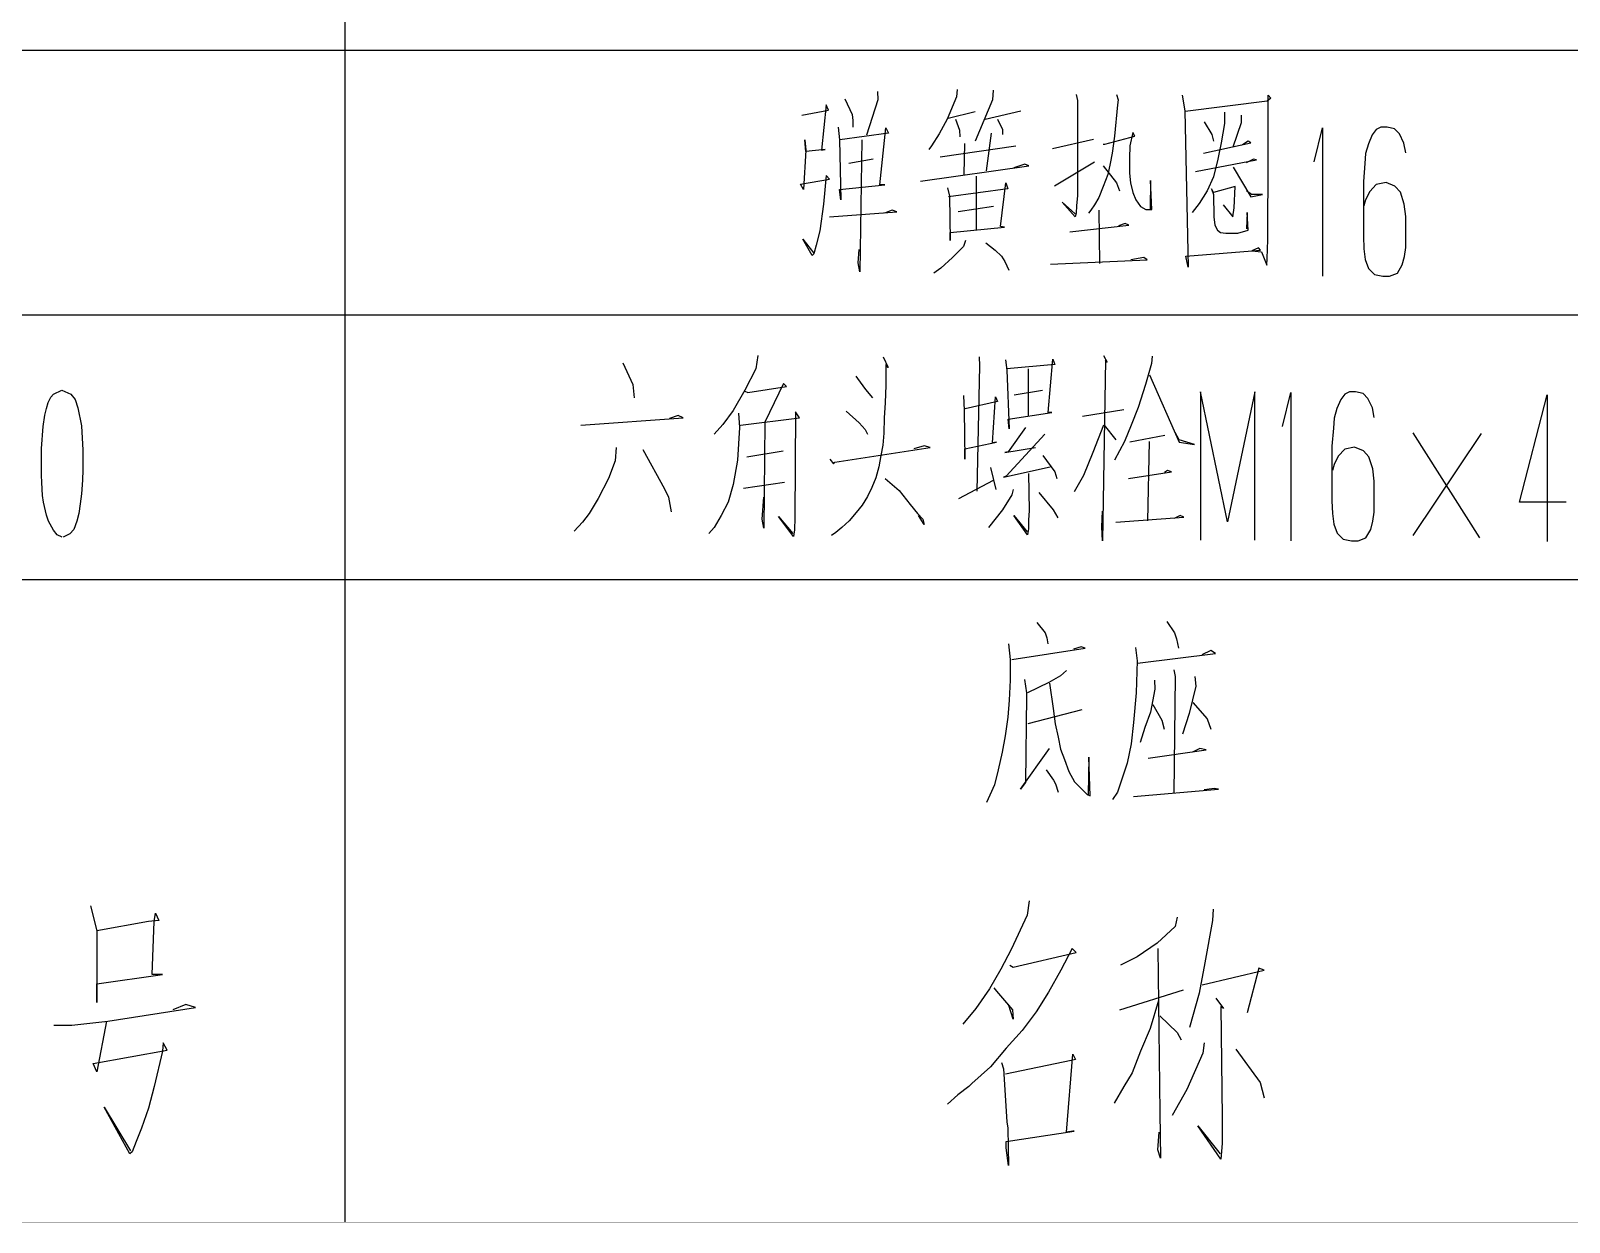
# Model space of a CAD drawing. Extents: x 0 to 2376, y 0 to 3364.
# Drawn here: x 1782.7 to 1945.6, y 280 to 406 of the extents above; entities that cross this region are included whole.
import ezdxf

# ---------------------------------------------------------------- set-up
doc = ezdxf.new("R2010")
doc.units = 0
doc.header["$MEASUREMENT"] = 0
doc.layers.add('6', color=7, linetype='Continuous')
doc.layers.add('9', color=7, linetype='Continuous')

# ---------------------------------------------------------------- blocks, each defined once
blk = doc.blocks.new('BLKENT202')
at = {"layer": '9', "color": 2, "linetype": 'Continuous'}
for p, q in [((1889.2, 343.451), (1890.09, 342.353)), ((1890.09, 342.353), (1890.25, 341.804)), ((1902.95, 343.529), (1903.79, 342.353)), ((1903.79, 342.353), (1904, 341.725)), ((1886.22, 341.176), (1886.38, 339.529)), ((1886.54, 339.529), (1894.33, 340.706)), ((1890.25, 341.804), (1890.35, 341.176)), ((1893.91, 340.863), (1893.07, 340.627)), ((1894.33, 340.706), (1893.91, 340.863)), ((1899.66, 340.784), (1899.82, 339.373)), ((1904, 341.725), (1904.21, 340.706)), ((1907.61, 340.471), (1906.67, 340)), ((1908.13, 340.157), (1907.61, 340.471)), ((1886.38, 339.529), (1886.38, 337.333)), ((1899.82, 339.373), (1899.71, 336)), ((1899.87, 339.137), (1908.13, 340.157)), ((1886.38, 337.333), (1886.27, 335.216)), ((1887.9, 337.412), (1888.1, 336)), ((1890.46, 337.098), (1888.21, 336)), ((1891.71, 337.804), (1890.46, 337.098)), ((1892.34, 338.353), (1891.71, 337.804)), ((1901.65, 337.333), (1901.7, 336.392)), ((1903.69, 338.431), (1903.84, 337.725)), ((1903.84, 337.725), (1903.69, 325.333)), ((1905.93, 337.725), (1906.04, 336.706)), ((1888.1, 335.686), (1888, 326.51)), ((1888.1, 336), (1888.1, 335.686)), ((1890.56, 337.02), (1890.93, 334.353)), ((1899.71, 336), (1899.45, 332.863)), ((1901.7, 336.392), (1901.23, 333.961)), ((1906.04, 336.706), (1905.31, 333.804)), ((1886.27, 335.216), (1886.12, 333.412)), ((1893.96, 334.196), (1888.26, 332.706)), ((1890.93, 334.353), (1891.14, 332.706)), ((1901.23, 333.961), (1900.65, 332.314)), ((1901.49, 334.745), (1902.43, 333.098)), ((1905.31, 333.804), (1904.63, 331.608)), ((1905.73, 334.98), (1907.24, 333.255)), ((1886.12, 333.412), (1885.86, 331.451)), ((1891.14, 332.706), (1891.45, 331.294)), ((1899.45, 332.863), (1899.19, 330.588)), ((1900.65, 332.314), (1900.13, 330.745)), ((1902.43, 333.098), (1902.69, 332.157)), ((1907.24, 333.255), (1907.61, 332.157)), ((1885.86, 331.451), (1885.54, 329.725)), ((1891.45, 331.294), (1891.71, 330.039)), ((1899.19, 330.588), (1898.77, 328.549)), ((1885.54, 329.725), (1885.12, 327.843)), ((1887.48, 325.804), (1890.56, 330.118)), ((1891.71, 330.039), (1892.13, 328.941)), ((1892.13, 328.941), (1892.6, 327.686)), ((1894.69, 329.176), (1894.64, 325.255)), ((1894.85, 325.098), (1894.69, 329.176)), ((1900.97, 329.098), (1907.14, 329.961)), ((1906.46, 330.118), (1905.67, 329.725)), ((1907.14, 329.961), (1906.46, 330.118)), ((1885.12, 327.843), (1884.71, 326.275)), ((1890.2, 327.843), (1890.98, 326.745)), ((1892.6, 327.686), (1893.18, 326.588)), ((1898.77, 328.549), (1898.25, 326.98)), ((1884.71, 326.275), (1884.24, 325.176)), ((1888, 326.51), (1887.48, 325.804)), ((1890.98, 326.745), (1891.19, 326.353)), ((1891.19, 326.353), (1891.45, 325.49)), ((1893.18, 326.588), (1893.96, 325.804)), ((1893.96, 325.804), (1894.54, 325.255)), ((1898.25, 326.98), (1897.73, 325.49)), ((1899.45, 325.02), (1908.44, 325.804)), ((1907.97, 325.882), (1906.93, 325.725)), ((1908.44, 325.804), (1907.97, 325.882)), ((1884.24, 325.176), (1883.87, 324.392)), ((1894.54, 325.255), (1894.85, 325.098)), ((1897.73, 325.49), (1897.2, 324.706))]:
    blk.add_line(p, q, dxfattribs=at)
blk = doc.blocks.new('BLKENT203')
at = {"layer": '9', "color": 2, "linetype": 'Continuous'}
for p, q in [((1859.67, 371.686), (1859.46, 370.275)), ((1872.95, 371.529), (1873.48, 370.431)), ((1883.1, 371.529), (1883.15, 370.588)), ((1890.42, 365.647), (1890.89, 371.294)), ((1890.89, 371.294), (1891.1, 370.745)), ((1896.27, 371.686), (1896.64, 370.98)), ((1901.4, 371.608), (1901.35, 370.824)), ((1845.4, 370.902), (1846.44, 368.627)), ((1859.46, 370.275), (1858.31, 368)), ((1873.48, 370.431), (1873.22, 370.745)), ((1873.22, 370.745), (1873.22, 368.549)), ((1883.15, 370.588), (1882.84, 357.333)), ((1885.87, 371.216), (1886.03, 370.118)), ((1891.1, 370.745), (1886.03, 370.275)), ((1886.03, 370.118), (1886.29, 363.922)), ((1888.27, 370.275), (1888.27, 365.255)), ((1896.48, 371.216), (1896.17, 352.078)), ((1896.64, 370.98), (1896.48, 371.216)), ((1901.35, 370.824), (1900.72, 368.627)), ((1901.14, 369.647), (1904.27, 362.51)), ((1785.12, 367.6), (1786.01, 368)), ((1786.01, 368), (1786.95, 367.6)), ((1846.44, 368.627), (1846.6, 367.216)), ((1858.31, 368), (1857.06, 365.882)), ((1858.63, 367.765), (1862.71, 368.392)), ((1862.39, 368.706), (1860.41, 364.627)), ((1862.71, 368.392), (1862.39, 368.706)), ((1870.03, 369.49), (1870.24, 369.255)), ((1870.24, 369.255), (1871.07, 368.078)), ((1871.07, 368.078), (1871.8, 367.216)), ((1873.22, 368.549), (1873.16, 366.667)), ((1886.81, 367.529), (1889.79, 368)), ((1900.72, 368.627), (1899.93, 366.196)), ((1784.39, 366.08), (1784.57, 366.72)), ((1784.57, 366.72), (1784.86, 367.28)), ((1784.86, 367.28), (1785.12, 367.6)), ((1786.95, 367.6), (1787.42, 367.04)), ((1787.42, 367.04), (1787.71, 366.16)), ((1858.31, 367.922), (1858.63, 367.765)), ((1873.16, 366.667), (1873.06, 365.098)), ((1881.43, 367.451), (1881.53, 365.882)), ((1885.03, 366.824), (1881.63, 366.039)), ((1884.51, 362.431), (1884.82, 367.294)), ((1884.82, 367.294), (1885.03, 366.824)), ((1909.4, 354.08), (1906.52, 367.84)), ((1906.52, 367.84), (1906.52, 352.16)), ((1912.27, 367.84), (1909.4, 354.08)), ((1912.27, 352.16), (1912.27, 367.84)), ((1915.2, 364.16), (1916.09, 367.76)), ((1916.09, 367.76), (1916.09, 352.08)), ((1921.37, 367.04), (1920.95, 366.08)), ((1921.79, 367.6), (1921.37, 367.04)), ((1922.29, 367.84), (1921.79, 367.6)), ((1922.94, 367.84), (1922.29, 367.84)), ((1923.73, 367.68), (1922.94, 367.84)), ((1924.25, 367.12), (1923.73, 367.68)), ((1924.72, 366.16), (1924.25, 367.12)), ((1940.3, 356.16), (1943.23, 367.52)), ((1943.23, 367.52), (1943.23, 352)), ((1784.03, 364.16), (1784.21, 365.36)), ((1784.21, 365.36), (1784.39, 366.08)), ((1787.71, 366.16), (1788.08, 364.24)), ((1840.95, 364.314), (1851.78, 365.098)), ((1851.25, 365.333), (1850.31, 365.02)), ((1851.78, 365.098), (1851.25, 365.333)), ((1857.06, 365.882), (1855.96, 364.392)), ((1857.63, 365.569), (1857.74, 364.078)), ((1857.84, 364.314), (1864.07, 365.098)), ((1863.65, 365.725), (1863.59, 354.51)), ((1864.07, 365.098), (1863.65, 365.725)), ((1869.03, 365.804), (1870.39, 364.549)), ((1873.06, 365.098), (1873.01, 363.451)), ((1881.53, 365.882), (1881.58, 360.706)), ((1886.18, 364.941), (1890.78, 365.647)), ((1886.29, 363.922), (1886.18, 364.941)), ((1890.78, 365.647), (1890.42, 365.647)), ((1894.03, 365.255), (1898.42, 365.961)), ((1899.93, 366.196), (1899.2, 364.314)), ((1920.67, 365.04), (1920.59, 364)), ((1920.95, 366.08), (1920.67, 365.04)), ((1924.9, 365.12), (1924.72, 366.16)), ((1783.87, 361.84), (1784.03, 364.16)), ((1788.08, 364.24), (1788.23, 361.68)), ((1855.96, 364.392), (1855.07, 363.373)), ((1857.74, 364.078), (1857.53, 360.627)), ((1860.41, 364.627), (1860.3, 353.412)), ((1870.39, 364.549), (1871.02, 363.843)), ((1871.02, 363.843), (1871.28, 363.373)), ((1873.01, 363.451), (1872.9, 362.196)), ((1890.05, 363.373), (1885.97, 358.902)), ((1888.01, 364.078), (1886.18, 361.49)), ((1896.27, 364.314), (1895.12, 361.412)), ((1896.33, 364.314), (1897.58, 362.745)), ((1899.2, 364.314), (1898.47, 362.588)), ((1902.76, 363.216), (1899.05, 362.51)), ((1904.27, 362.745), (1903.86, 363.529)), ((1920.59, 364), (1920.43, 362.08)), ((1936.09, 352.4), (1929.03, 363.52)), ((1929.03, 352.64), (1936.25, 363.44)), ((1783.87, 359.04), (1783.87, 361.84)), ((1788.23, 361.68), (1788.23, 359.6)), ((1844.67, 361.961), (1844.56, 360.549)), ((1847.49, 361.725), (1849.79, 357.569)), ((1862.34, 361.569), (1858.52, 360.941)), ((1867.83, 360.392), (1877.92, 361.961)), ((1872.9, 362.196), (1872.69, 361.098)), ((1877.29, 362.118), (1876.2, 361.804)), ((1877.92, 361.961), (1877.29, 362.118)), ((1881.58, 361.804), (1884.93, 362.51)), ((1881.58, 360.706), (1881.58, 361.804)), ((1884.93, 362.51), (1884.51, 362.431)), ((1885.82, 361.412), (1889.06, 361.961)), ((1886.18, 361.49), (1885.82, 361.412)), ((1898.47, 362.588), (1897.43, 360.627)), ((1901.09, 362.588), (1900.93, 354.196)), ((1905.9, 362.275), (1904.27, 362.745)), ((1904.27, 362.51), (1905.9, 362.275)), ((1920.43, 362.08), (1920.43, 356.32)), ((1921.79, 361.76), (1921.11, 361.04)), ((1922.84, 362), (1921.79, 361.76)), ((1923.78, 361.6), (1922.84, 362)), ((1924.35, 360.96), (1923.78, 361.6)), ((1844.56, 360.549), (1843.88, 358.667)), ((1857.53, 360.627), (1857.06, 358.039)), ((1867.31, 360.706), (1867.67, 360.235)), ((1867.67, 360.235), (1867.83, 360.392)), ((1872.48, 359.922), (1872.17, 358.745)), ((1872.69, 361.098), (1872.48, 359.922)), ((1885.66, 358.824), (1890.63, 359.922)), ((1889.84, 361.098), (1891.1, 359.373)), ((1895.12, 361.412), (1894.13, 358.98)), ((1920.67, 360.16), (1920.48, 359.52)), ((1921.11, 361.04), (1920.67, 360.16)), ((1924.75, 359.68), (1924.35, 360.96)), ((1783.89, 358.24), (1783.87, 359.04)), ((1783.95, 356.88), (1783.89, 358.24)), ((1788.21, 358.48), (1788.1, 357.04)), ((1788.23, 359.6), (1788.21, 358.48)), ((1843.88, 358.667), (1842.78, 356.549)), ((1858.16, 357.647), (1862.5, 358.275)), ((1872.17, 358.745), (1871.75, 357.725)), ((1873.16, 358.667), (1874.63, 357.412)), ((1880.95, 356.549), (1884.61, 358.51)), ((1884.3, 359.843), (1884.88, 357.49)), ((1885.97, 358.902), (1885.66, 358.824)), ((1888.33, 359.216), (1888.38, 355.294)), ((1891.1, 359.373), (1891.31, 358.667)), ((1894.13, 358.98), (1893.14, 357.255)), ((1898.89, 358.667), (1903.44, 359.373)), ((1903.02, 359.529), (1902.71, 359.294)), ((1903.44, 359.373), (1903.02, 359.529)), ((1924.9, 358.4), (1924.75, 359.68)), ((1924.9, 356.24), (1924.9, 358.4)), ((1784.08, 356.16), (1783.95, 356.88)), ((1788.1, 357.04), (1787.97, 356)), ((1849.79, 357.569), (1850.21, 356.706)), ((1850.21, 356.706), (1850.52, 355.137)), ((1857.06, 358.039), (1856.54, 356.157)), ((1860.14, 354.353), (1860.3, 356.706)), ((1871.28, 356.784), (1870.71, 355.843)), ((1871.75, 357.725), (1871.28, 356.784)), ((1874.63, 357.412), (1875.78, 355.922)), ((1886.55, 356.941), (1885.56, 355.373)), ((1886.71, 357.49), (1886.55, 356.941)), ((1889.43, 357.176), (1890.94, 355.373)), ((1784.39, 354.8), (1784.08, 356.16)), ((1787.82, 354.96), (1787.61, 354.16)), ((1787.97, 356), (1787.82, 354.96)), ((1841.84, 354.98), (1841.11, 354.039)), ((1842.78, 356.549), (1841.84, 354.98)), ((1856.54, 356.157), (1855.8, 354.745)), ((1870.08, 355.059), (1869.35, 354.196)), ((1870.71, 355.843), (1870.08, 355.059)), ((1875.78, 355.922), (1876.56, 354.98)), ((1876.56, 354.98), (1877.14, 354.353)), ((1885.56, 355.373), (1884.09, 353.49)), ((1888.38, 355.294), (1888.33, 354.275)), ((1890.94, 355.373), (1891.41, 354.51)), ((1896.07, 353.569), (1896.17, 355.216)), ((1920.43, 356.32), (1920.48, 354.96)), ((1920.48, 354.96), (1920.64, 353.84)), ((1924.77, 354.16), (1924.9, 355.12)), ((1924.9, 355.12), (1924.9, 356.24)), ((1945.24, 356.16), (1940.3, 356.16)), ((1784.6, 354.16), (1784.39, 354.8)), ((1785.12, 353.2), (1784.6, 354.16)), ((1787.61, 354.16), (1787.29, 353.28)), ((1841.11, 354.039), (1840.22, 353.098)), ((1855.07, 353.49), (1854.5, 352.863)), ((1855.8, 354.745), (1855.07, 353.49)), ((1860.3, 353.412), (1860.14, 354.353)), ((1863.44, 352.549), (1861.87, 354.667)), ((1861.87, 354.667), (1863.39, 352.863)), ((1863.59, 354.51), (1863.54, 353.255)), ((1868.56, 353.49), (1867.93, 352.941)), ((1869.35, 354.196), (1868.56, 353.49)), ((1877.29, 353.804), (1876.67, 354.745)), ((1877.14, 354.353), (1877.29, 353.804)), ((1888.22, 352.706), (1886.76, 354.745)), ((1886.76, 354.745), (1888.17, 353.02)), ((1888.33, 353.333), (1888.22, 352.706)), ((1888.33, 354.275), (1888.33, 353.333)), ((1896.17, 352.078), (1896.07, 353.569)), ((1897.58, 354.039), (1904.75, 354.588)), ((1904.38, 354.745), (1903.75, 354.431)), ((1904.75, 354.588), (1904.38, 354.745)), ((1920.64, 353.84), (1920.98, 352.88)), ((1924.54, 353.28), (1924.77, 354.16)), ((1785.52, 352.72), (1785.12, 353.2)), ((1786.04, 352.48), (1785.52, 352.72)), ((1786.85, 352.8), (1786.14, 352.48)), ((1787.29, 353.28), (1786.85, 352.8)), ((1863.54, 353.255), (1863.44, 352.549)), ((1867.93, 352.941), (1867.46, 352.627)), ((1920.98, 352.88), (1921.61, 352.24)), ((1921.61, 352.24), (1922.5, 352.08)), ((1922.5, 352.08), (1923.2, 352.08)), ((1923.2, 352.08), (1924.04, 352.4)), ((1924.04, 352.4), (1924.54, 353.28))]:
    blk.add_line(p, q, dxfattribs=at)
blk = doc.blocks.new('BLKENT204')
at = {"layer": '9', "color": 2, "linetype": 'Continuous'}
for p, q in [((1872.34, 399.608), (1872.39, 398.745)), ((1880.71, 399.059), (1879.71, 396.706)), ((1880.76, 399.843), (1880.71, 399.059)), ((1884.58, 399.765), (1884.52, 398.745)), ((1893.36, 399.294), (1893.52, 398.667)), ((1897.65, 399.294), (1897.8, 398.745)), ((1904.6, 399.216), (1904.86, 397.569)), ((1913.7, 392.706), (1913.7, 399.216)), ((1913.7, 399.216), (1913.96, 398.902)), ((1864.34, 397.098), (1867.16, 397.647)), ((1866.9, 398.196), (1866.43, 393.412)), ((1867.16, 397.647), (1866.9, 398.196)), ((1868.89, 398.824), (1869.67, 397.176)), ((1872.39, 398.745), (1871.19, 394.98)), ((1879.82, 396.784), (1882.69, 397.49)), ((1884.52, 398.745), (1882.69, 394.353)), ((1883.74, 396.706), (1887.5, 397.569)), ((1893.52, 398.667), (1893.52, 388.627)), ((1897.75, 398.196), (1897.44, 394.902)), ((1897.8, 398.745), (1897.75, 398.196)), ((1904.86, 397.569), (1905.23, 381.02)), ((1913.59, 398.588), (1904.92, 397.49)), ((1909.05, 397.412), (1909.05, 396.235)), ((1913.96, 398.902), (1913.59, 398.588)), ((1868.16, 395.843), (1868.31, 394.51)), ((1869.67, 397.176), (1869.73, 396.549)), ((1869.73, 396.549), (1869.73, 395.843)), ((1872.6, 389.725), (1873.23, 395.765)), ((1873.23, 395.765), (1873.49, 395.216)), ((1879.71, 396.706), (1878.88, 395.137)), ((1880.6, 396.706), (1881.02, 395.529)), ((1885.05, 396.706), (1885.57, 395.608)), ((1906.9, 396.392), (1907.74, 395.059)), ((1909.05, 396.235), (1908.73, 394.196)), ((1910.82, 396.314), (1909.93, 393.725)), ((1910.82, 397.098), (1910.82, 396.314)), ((1918.54, 392.16), (1919.42, 395.76)), ((1919.42, 395.76), (1919.42, 380.08)), ((1925.62, 395.84), (1925.12, 395.6)), ((1926.27, 395.84), (1925.62, 395.84)), ((1927.06, 395.68), (1926.27, 395.84)), ((1927.58, 395.12), (1927.06, 395.68)), ((1864.76, 393.255), (1864.65, 394.51)), ((1864.65, 394.51), (1864.76, 393.412)), ((1868.31, 394.51), (1868.47, 388.157)), ((1873.49, 395.216), (1868.37, 394.51)), ((1870.67, 394.51), (1870.46, 380.549)), ((1878.88, 395.137), (1878.04, 393.882)), ((1881.02, 395.529), (1881.07, 394.824)), ((1881.54, 394.118), (1881.49, 390.824)), ((1884.37, 395.216), (1883.84, 391.216)), ((1885.57, 395.608), (1885.57, 395.059)), ((1890.85, 393.569), (1895.19, 394.588)), ((1896.24, 394.039), (1896.39, 394.039)), ((1896.39, 394.039), (1899.58, 394.902)), ((1897.44, 394.902), (1897.18, 393.098)), ((1899.37, 395.294), (1899.06, 393.882)), ((1899.58, 394.902), (1899.37, 395.294)), ((1906.85, 393.098), (1911.87, 394.196)), ((1907.74, 395.059), (1907.9, 394.353)), ((1908.73, 394.196), (1908.37, 392.471)), ((1911.56, 394.353), (1910.98, 393.961)), ((1911.87, 394.196), (1911.56, 394.353)), ((1924.29, 394.08), (1924, 393.04)), ((1924.71, 395.04), (1924.29, 394.08)), ((1925.12, 395.6), (1924.71, 395.04)), ((1928.05, 394.16), (1927.58, 395.12)), ((1928.24, 393.12), (1928.05, 394.16)), ((1864.76, 393.412), (1864.5, 389.255)), ((1866.8, 393.49), (1864.76, 393.255)), ((1866.43, 393.412), (1866.8, 393.49)), ((1871.87, 392.471), (1869.31, 392)), ((1878.04, 393.882), (1877.78, 393.49)), ((1878.98, 392.706), (1886.98, 393.882)), ((1897.18, 393.098), (1896.97, 392)), ((1899.06, 393.882), (1899.01, 392.549)), ((1899.01, 392.549), (1899.01, 390.98)), ((1908.37, 392.471), (1907.9, 390.588)), ((1912.13, 392.471), (1911.35, 392.078)), ((1912.44, 392.392), (1912.13, 392.471)), ((1913.65, 383.922), (1913.7, 392.706)), ((1924, 393.04), (1923.92, 392)), ((1876.89, 390.118), (1888.34, 391.765)), ((1887.92, 391.922), (1886.77, 391.529)), ((1888.34, 391.765), (1887.92, 391.922)), ((1891.06, 389.647), (1895.29, 392.157)), ((1896.24, 391.765), (1897.65, 389.961)), ((1896.71, 390.824), (1896.24, 389.569)), ((1896.97, 392), (1896.71, 390.824)), ((1899.01, 390.98), (1899.11, 389.961)), ((1906.01, 391.137), (1912.44, 392.392)), ((1909.99, 391.608), (1911.87, 388.471)), ((1923.92, 392), (1923.76, 390.08)), ((1864.18, 389.804), (1867.27, 390.353)), ((1864.5, 389.255), (1864.18, 389.804)), ((1866.9, 390.745), (1866.64, 387.686)), ((1867.27, 390.353), (1866.9, 390.745)), ((1868.31, 389.255), (1873.12, 389.725)), ((1868.47, 388.157), (1868.31, 389.255)), ((1873.12, 389.725), (1872.6, 389.725)), ((1879.76, 389.412), (1879.97, 388.549)), ((1886.14, 389.333), (1879.87, 388.471)), ((1882.8, 390.667), (1882.8, 384.941)), ((1885.36, 385.333), (1885.93, 389.961)), ((1885.93, 389.961), (1886.14, 389.333)), ((1896.24, 389.569), (1895.76, 388.392)), ((1897.65, 389.961), (1897.96, 389.098)), ((1899.11, 389.961), (1899.37, 388.941)), ((1901.25, 390.196), (1901.2, 387.137)), ((1901.36, 387.137), (1901.25, 390.196)), ((1907.9, 390.588), (1907.22, 389.098)), ((1907.9, 388.941), (1907.69, 389.333)), ((1907.69, 389.333), (1907.9, 388.706)), ((1910.2, 389.569), (1907.9, 388.941)), ((1910.09, 387.294), (1910.2, 389.569)), ((1923.76, 390.08), (1923.76, 384.32)), ((1925.12, 389.76), (1924.44, 389.04)), ((1926.17, 390), (1925.12, 389.76)), ((1927.11, 389.6), (1926.17, 390)), ((1927.69, 388.96), (1927.11, 389.6)), ((1866.64, 387.686), (1866.22, 384.863)), ((1879.97, 388.549), (1880.03, 383.843)), ((1893.25, 386.353), (1891.9, 387.922)), ((1891.9, 387.922), (1893.25, 386.667)), ((1893.41, 387.529), (1893.36, 386.745)), ((1893.52, 388.627), (1893.41, 387.529)), ((1895.29, 387.608), (1894.93, 387.059)), ((1895.76, 388.392), (1895.29, 387.608)), ((1899.37, 388.941), (1899.69, 388.157)), ((1899.69, 388.157), (1900.16, 387.451)), ((1906.38, 387.765), (1905.65, 386.824)), ((1907.22, 389.098), (1906.38, 387.765)), ((1907.9, 388.706), (1907.95, 386.353)), ((1908.94, 387.608), (1909.93, 386.353)), ((1911.92, 388.706), (1911.4, 389.098)), ((1911.87, 388.471), (1913.07, 388.706)), ((1913.07, 388.706), (1911.92, 388.706)), ((1924, 388.16), (1923.82, 387.52)), ((1924.44, 389.04), (1924, 388.16)), ((1928.08, 387.68), (1927.69, 388.96)), ((1928.24, 386.4), (1928.08, 387.68)), ((1867.27, 386.353), (1874.38, 386.902)), ((1873.91, 387.059), (1873.07, 386.745)), ((1874.38, 386.902), (1873.91, 387.059)), ((1884.63, 387.451), (1880.86, 386.902)), ((1893.36, 386.745), (1893.25, 386.353)), ((1894.93, 387.059), (1894.67, 386.745)), ((1895.76, 387.059), (1895.82, 381.412)), ((1900.16, 387.451), (1900.73, 387.137)), ((1900.73, 387.137), (1901.36, 387.137)), ((1907.95, 386.353), (1908.05, 385.49)), ((1909.93, 386.353), (1910.09, 387.294)), ((1911.45, 386.824), (1911.4, 385.098)), ((1911.56, 384.941), (1911.45, 386.824)), ((1928.24, 384.24), (1928.24, 386.4)), ((1866.22, 384.863), (1865.86, 383.373)), ((1880.03, 384.706), (1885.78, 385.255)), ((1880.03, 383.843), (1880.03, 384.706)), ((1885.78, 385.255), (1885.36, 385.333)), ((1892.68, 384.784), (1898.95, 385.49)), ((1898.54, 385.647), (1897.86, 385.412)), ((1898.95, 385.49), (1898.54, 385.647)), ((1908.05, 385.49), (1908.31, 384.941)), ((1908.31, 384.941), (1908.63, 384.706)), ((1908.63, 384.706), (1909.2, 384.627)), ((1909.2, 384.627), (1910.46, 384.627)), ((1910.46, 384.627), (1911.56, 384.941)), ((1923.76, 384.32), (1923.82, 382.96)), ((1865.44, 382.275), (1864.44, 384)), ((1864.44, 384), (1865.59, 382.51)), ((1865.86, 383.373), (1865.59, 382.431)), ((1870.3, 381.49), (1870.41, 382.902)), ((1881.44, 383.216), (1880.29, 382.039)), ((1881.65, 383.843), (1881.44, 383.216)), ((1883.79, 383.608), (1884.78, 382.824)), ((1884.78, 382.824), (1885.46, 382.196)), ((1904.97, 382.196), (1912.86, 382.824)), ((1912.65, 383.059), (1911.97, 382.745)), ((1911.97, 382.745), (1912.97, 382.667)), ((1912.86, 382.824), (1912.65, 383.059)), ((1912.97, 382.667), (1913.54, 381.255)), ((1913.59, 381.961), (1913.65, 383.922)), ((1923.82, 382.96), (1923.97, 381.84)), ((1928.1, 382.16), (1928.24, 383.12)), ((1928.24, 383.12), (1928.24, 384.24)), ((1865.59, 382.431), (1865.44, 382.275)), ((1870.46, 380.549), (1870.3, 381.49)), ((1880.29, 382.039), (1879.03, 380.941)), ((1885.46, 382.196), (1885.83, 381.647)), ((1885.83, 381.647), (1886.25, 380.706)), ((1890.64, 381.333), (1900.89, 381.804)), ((1900.52, 382.039), (1899.16, 381.804)), ((1900.89, 381.804), (1900.52, 382.039)), ((1905.23, 381.02), (1904.97, 382.196)), ((1913.54, 381.255), (1913.59, 381.961)), ((1923.97, 381.84), (1924.31, 380.88)), ((1927.37, 380.4), (1927.87, 381.28)), ((1927.87, 381.28), (1928.1, 382.16)), ((1879.03, 380.941), (1878.3, 380.392)), ((1924.31, 380.88), (1924.94, 380.24)), ((1924.94, 380.24), (1925.83, 380.08)), ((1925.83, 380.08), (1926.54, 380.08)), ((1926.54, 380.08), (1927.37, 380.4))]:
    blk.add_line(p, q, dxfattribs=at)
blk = doc.blocks.new('BLKENT201')
at = {"layer": '9'}
for name in ['BLKENT204', 'BLKENT203', 'BLKENT202']:
    blk.add_blockref(name, (0, 0), dxfattribs=at)
blk = doc.blocks.new('BLKENT184')
at = {"layer": '9', "color": 1, "linetype": 'Continuous'}
for p, q in [((1816, 280), (1816, 1664)), ((1616, 404), (2336, 404)), ((1616, 376), (2336, 376)), ((1616, 348), (2336, 348))]:
    blk.add_line(p, q, dxfattribs=at)
at = {"layer": '9', "color": 2, "linetype": 'Continuous'}
for p, q in [((1789.04, 313.451), (1789.7, 310.816)), ((1795.78, 311.804), (1795.92, 312.682)), ((1795.92, 312.682), (1796.29, 311.914)), ((1888.39, 314), (1888.17, 312.463)), ((1907.86, 313.122), (1907.79, 311.914)), ((1795.19, 311.804), (1789.7, 310.816)), ((1796.29, 311.914), (1795.19, 311.804)), ((1795.56, 306.204), (1795.78, 311.804)), ((1888.17, 312.463), (1886.48, 308.839)), ((1903.83, 311.255), (1901.93, 309.498)), ((1904.05, 312.243), (1903.83, 311.255)), ((1907.79, 311.914), (1906.98, 307.412)), ((1789.7, 310.816), (1789.7, 303.239)), ((1901.93, 309.498), (1899.81, 308.071)), ((1886.48, 308.839), (1885.39, 306.753)), ((1886.7, 306.973), (1893.36, 308.51)), ((1892.93, 308.949), (1891.75, 306.643)), ((1893.36, 308.51), (1892.93, 308.949)), ((1899.81, 308.071), (1898.05, 307.192)), ((1902, 308.949), (1902.22, 291.6)), ((1789.7, 305.216), (1796.66, 306.204)), ((1796.66, 306.204), (1795.56, 306.204)), ((1885.39, 306.753), (1884.21, 304.667)), ((1886.34, 307.192), (1886.7, 306.973)), ((1891.75, 306.643), (1890.44, 304.337)), ((1906.98, 307.412), (1906.39, 304.227)), ((1906.69, 305.106), (1913.28, 306.643)), ((1912.69, 306.863), (1911.45, 302.141)), ((1913.28, 306.643), (1912.69, 306.863)), ((1789.7, 303.239), (1789.7, 305.216)), ((1884.21, 304.667), (1882.75, 302.58)), ((1884.65, 304.776), (1884.95, 304.447)), ((1897.98, 302.471), (1904.71, 304.557)), ((1799.14, 303.02), (1797.75, 302.471)), ((1800.17, 302.69), (1799.14, 303.02)), ((1884.95, 304.447), (1886.63, 302.471)), ((1886.7, 301.482), (1886.19, 303.02)), ((1890.44, 304.337), (1889.12, 302.251)), ((1902.08, 303.459), (1901.2, 300.494)), ((1906.39, 304.227), (1905.37, 300.604)), ((1908.15, 303.678), (1908.96, 302.58)), ((1787.07, 300.824), (1790.87, 301.263)), ((1790.73, 301.263), (1789.7, 295.882)), ((1790.87, 301.263), (1800.17, 302.69)), ((1882.75, 302.58), (1881.36, 300.933)), ((1886.63, 302.471), (1886.7, 301.482)), ((1889.12, 302.251), (1887.65, 300.275)), ((1902.22, 301.812), (1904.05, 300.055)), ((1908.96, 302.58), (1908.66, 302.8)), ((1908.66, 302.8), (1908.81, 291.051)), ((1785.16, 300.824), (1787.07, 300.824)), ((1887.65, 300.275), (1885.97, 298.408)), ((1901.2, 300.494), (1900.17, 298.078)), ((1904.05, 300.055), (1904.49, 299.286)), ((1789.34, 296.761), (1797.17, 298.188)), ((1796.66, 298.078), (1795.78, 294.345)), ((1796.73, 298.957), (1796.66, 298.078)), ((1797.17, 298.188), (1796.73, 298.957)), ((1885.97, 298.408), (1884.29, 296.431)), ((1900.17, 298.078), (1899.29, 295.773)), ((1906.91, 298.957), (1906.76, 297.859)), ((1910.27, 298.298), (1912.84, 294.784)), ((1789.7, 295.882), (1789.34, 296.761)), ((1884.29, 296.431), (1882.31, 294.674)), ((1885.46, 296.871), (1885.68, 296.212)), ((1892.85, 297.09), (1885.9, 295.663)), ((1892.34, 289.514), (1893, 297.749)), ((1893.29, 297.2), (1892.85, 297.09)), ((1893, 297.749), (1893.29, 297.2)), ((1906.76, 297.859), (1905.08, 294.016)), ((1885.68, 296.212), (1886.04, 290.612)), ((1899.29, 295.773), (1898.42, 294.345)), ((1912.84, 294.784), (1913.28, 293.137)), ((1795.78, 294.345), (1795.19, 292.039)), ((1880.85, 293.467), (1879.75, 292.478)), ((1882.02, 294.345), (1880.85, 293.467)), ((1882.31, 294.674), (1882.02, 294.345)), ((1898.42, 294.345), (1897.39, 292.588)), ((1905.08, 294.016), (1903.54, 291.271)), ((1793.22, 287.208), (1790.51, 292.149)), ((1790.51, 292.149), (1793.29, 287.537)), ((1795.19, 292.039), (1794.46, 289.953)), ((1902.22, 291.6), (1902.3, 286.769)), ((1794.46, 289.953), (1793.87, 288.525)), ((1886.04, 290.612), (1886.12, 289.953)), ((1886.12, 289.953), (1886.19, 286)), ((1908.66, 286.659), (1906.25, 290.173)), ((1906.25, 290.173), (1908.59, 287.208)), ((1908.81, 291.051), (1908.81, 288.306)), ((1793.87, 288.525), (1793.44, 287.427)), ((1885.97, 288.525), (1893.15, 289.624)), ((1885.97, 287.867), (1885.97, 288.525)), ((1893, 289.624), (1892.34, 289.514)), ((1893.15, 289.624), (1893, 289.624)), ((1902, 287.647), (1902.15, 289.514)), ((1908.81, 288.306), (1908.66, 286.659)), ((1793.44, 287.427), (1793.22, 287.208)), ((1886.19, 286), (1885.97, 287.867)), ((1902.3, 286.769), (1902, 287.647))]:
    blk.add_line(p, q, dxfattribs=at)
at = {"layer": '9', "color": 7, "linetype": 'Continuous', "const_width": 0.03}
blk.add_lwpolyline([(1616, 320), (2336, 320)], dxfattribs=at)
at = {"layer": '9'}
blk.add_blockref('BLKENT201', (0, 0), dxfattribs=at)

msp = doc.modelspace()

# ---------------------------------------------------------------- linework, layer by layer
at = {"layer": '6', "const_width": 0.03}
msp.add_lwpolyline([(1616, 280), (2336, 280)], dxfattribs=at)

# ---------------------------------------------------------------- block references
at = {"layer": '6'}
msp.add_blockref('BLKENT184', (0, 0), dxfattribs=at)

doc.saveas('drawing.dxf')
